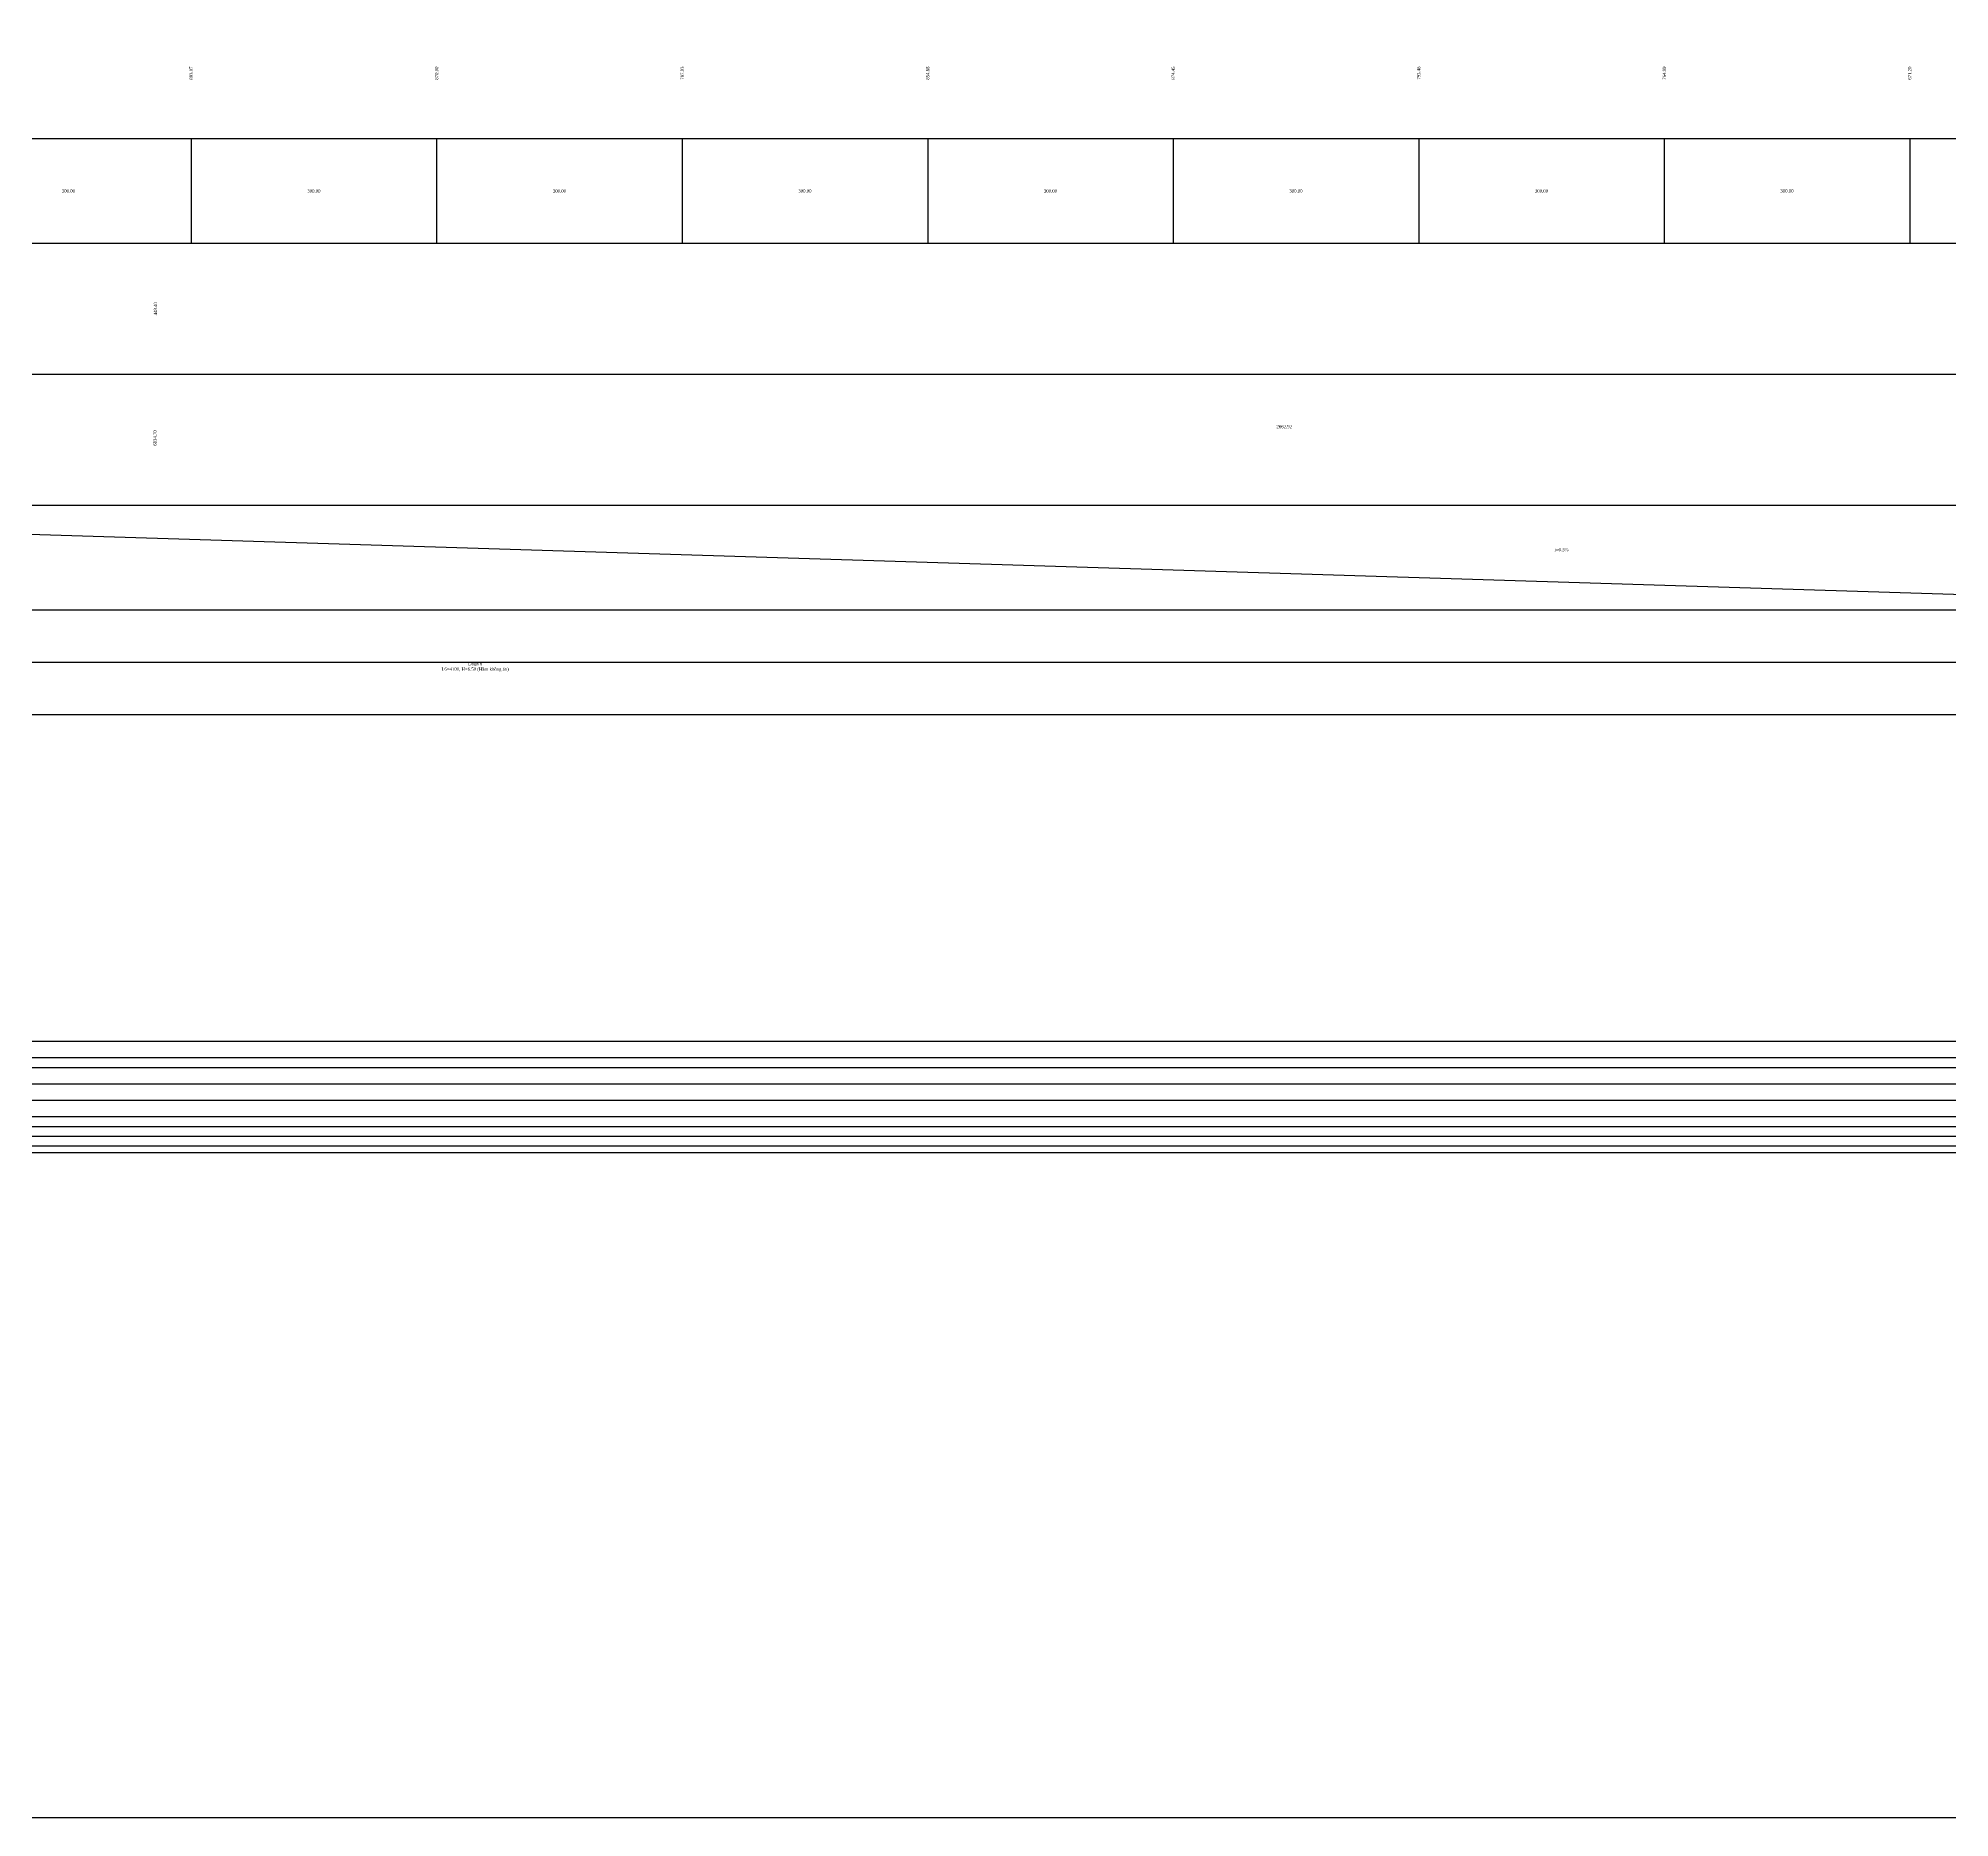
# Model space of a CAD drawing. Header units: inches. Extents: x 444671 to 463716, y 1783086 to 1794968.
# Drawn here: x 453486 to 455821, y 1784826 to 1787001 of the extents above; entities that cross this region are included whole.
import ezdxf
from ezdxf.enums import TextEntityAlignment as Align

# ---------------------------------------------------------------- set-up
doc = ezdxf.new("R2010")
doc.units = ezdxf.units.IN
doc.header["$MEASUREMENT"] = 0
for name, color, linetype in [('CONGTRINH', 2, 'Continuous'), ('Khung_bang', 140, 'Continuous'), ('Text', 3, 'Continuous')]:
    doc.layers.add(name, color=color, linetype=linetype)
doc.styles.add('Vntimeshx', font='vntime.shx', dxfattribs={"width": 0.8, "bigfont": 'vn1.shx'})

msp = doc.modelspace()

# ---------------------------------------------------------------- linework, layer by layer
at = {"layer": 'CONGTRINH', "linetype": 'ByBlock'}
for points in [[(452337.4459, 1786430.3548), (456440.1145, 1786302.3548)], [(452667.3536, 1786238.3548), (456323.8158, 1786238.3548), (456360.1145, 1786229.5546), (456396.4132, 1786238.3548), (456420.1145, 1786238.3548)]]:
    msp.add_lwpolyline(points, dxfattribs=at)
at = {"layer": 'Khung_bang', "linetype": 'ByBlock'}
for p, q in [((453672.4938, 1786878.3548), (453672.4938, 1786750.3548)), ((453972.4938, 1786878.3548), (453972.4938, 1786750.3548)), ((454272.4938, 1786878.3548), (454272.4938, 1786750.3548)), ((454572.4938, 1786878.3548), (454572.4938, 1786750.3548)), ((454872.4938, 1786878.3548), (454872.4938, 1786750.3548)), ((455172.4938, 1786878.3548), (455172.4938, 1786750.3548)), ((455472.4938, 1786878.3548), (455472.4938, 1786750.3548)), ((455772.4938, 1786878.3548), (455772.4938, 1786750.3548))]:
    msp.add_line(p, q, dxfattribs=at)
at = {"layer": 'Khung_bang', "ltscale": 29}
for p, q in [((456142.0624, 1785774.6993), (446704.2467, 1785774.6993)), ((456142.0624, 1785754.6993), (446704.2467, 1785754.6993)), ((456142.0624, 1785742.6993), (446704.2467, 1785742.6993)), ((456142.0624, 1785722.6993), (446704.2467, 1785722.6993)), ((456141.3757, 1785702.6993), (446704.2467, 1785702.6993)), ((456142.0624, 1785682.6993), (446704.2467, 1785682.6993)), ((456142.0624, 1785670.6993), (446704.2467, 1785670.6993)), ((456142.0624, 1785658.6993), (446704.2467, 1785658.6993)), ((456142.0624, 1785638.6993), (446704.2467, 1785638.6993))]:
    msp.add_line(p, q, dxfattribs=at)
at = {"layer": 'Khung_bang', "linetype": 'ByBlock'}
for points in [[(446139.7357, 1786878.3548), (458289.9137, 1786878.3548)], [(446139.7357, 1786750.3548), (458289.9137, 1786750.3548)], [(446139.7357, 1786590.3548), (458289.9137, 1786590.3548)], [(446139.7357, 1786430.3548), (458289.9137, 1786430.3548)], [(446139.7357, 1786302.3548), (458289.9137, 1786302.3548)], [(446139.7357, 1786174.3548), (458289.9137, 1786174.3548)]]:
    msp.add_lwpolyline(points, dxfattribs=at)
at = {"layer": 'Text', "color": 1}
msp.add_lwpolyline([(444670.6767, 1789755.9656), (463716.2297, 1789755.9656), (463716.2297, 1784826.0411), (444670.6767, 1784826.0411)], close=True, dxfattribs=at)
at = {"layer": 'Text', "color": 3, "elevation": 0.0311}
msp.add_lwpolyline([(446792.4938, 1785647.2105), (447234.9731, 1785647.2105), (447271.2718, 1785652.6016), (447307.5705, 1785647.2105), (456142.0624, 1785647.2105)], dxfattribs=at)

# ---------------------------------------------------------------- texts
at = {"layer": 'Text', "linetype": 'ByBlock', "style": 'Vntimeshx', "width": 0.8}
for s, p in [('883.07', (453672.4938, 1786958.3548)), ('870.00', (453972.4938, 1786958.3548)), ('787.03', (454272.4938, 1786958.3548)), ('854.68', (454572.4938, 1786958.3548)), ('874.45', (454872.4938, 1786958.3548)), ('793.46', (455172.4938, 1786958.3548)), ('764.99', (455472.4938, 1786958.3548)), ('671.20', (455772.4938, 1786958.3548)), ('448.40', (453628.9297, 1786670.3548)), ('6834.70', (453628.3558, 1786512.3755))]:
    msp.add_text(s, height=4, rotation=90, dxfattribs=at).set_placement(p, align=Align.MIDDLE_CENTER)
for s, p in [('300.00', (453522.4938, 1786814.3548)), ('300.00', (453822.4938, 1786814.3548)), ('300.00', (454122.4938, 1786814.3548)), ('300.00', (454422.4938, 1786814.3548)), ('300.00', (454722.4938, 1786814.3548)), ('300.00', (455022.4938, 1786814.3548)), ('300.00', (455322.4938, 1786814.3548)), ('300.00', (455622.4938, 1786814.3548)), ('2662.92', (455008.2086, 1786526.3548)), ('i=0.5%%%', (455347.0387, 1786375.9954))]:
    msp.add_text(s, height=4, dxfattribs=at).set_placement(p, align=Align.MIDDLE_CENTER)
at = {"layer": 'Text', "linetype": 'ByBlock', "insert": (454019.5471, 1786232.6295), "char_height": 4, "attachment_point": 5, "style": 'Vntimeshx'}
msp.add_mtext('\\A1;{\\Fvntime|c0;\\C3;§o¹n 6\\PL6=4100, H=6.50 (HÇm kh«ng ¸o)}', dxfattribs=at)

doc.saveas('drawing.dxf')
